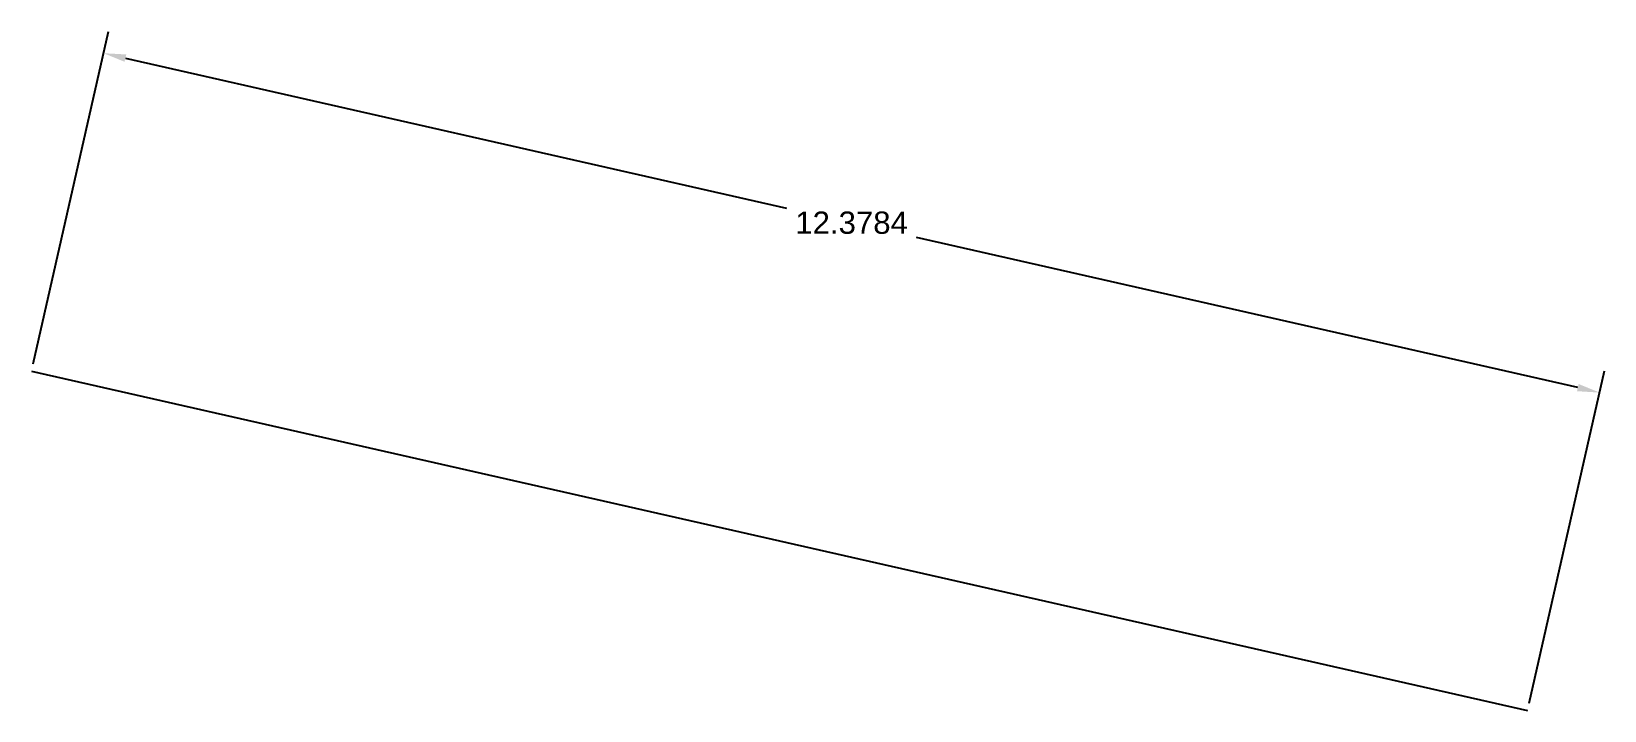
# Model space of a CAD drawing. Header units: inches. Extents: x 14.4 to 27.1, y 8.4 to 13.8.
import ezdxf

# ---------------------------------------------------------------- set-up
doc = ezdxf.new("R2010")
doc.units = ezdxf.units.IN
doc.header["$MEASUREMENT"] = 0
doc.styles.get("Standard").update_dxf_attribs({"font": 'arial.ttf'})
doc.dimstyles.get("Standard").update_dxf_attribs({"dimtxt": 0.18, "dimasz": 0.18, "dimexe": 0.18, "dimexo": 0.0625, "dimgap": 0.09, "dimtad": 0, "dimtih": 1, "dimtoh": 1, "dimdec": 4, "dimzin": 0, "dimdsep": 46, "dimtxsty": 'Standard', "dimcen": 0.09, "dimadec": 0, "dimazin": 0, "dimtfac": 1, "dimtdec": 4, "dimtofl": 0, "dimtmove": 0, "dimatfit": 3, "dimfxl": 1, "dimtolj": 1, "dimtzin": 0, "dimarcsym": 0})

# ---------------------------------------------------------------- blocks, each defined once
blk = doc.blocks.new('*D2')
at = {"color": 0, "lineweight": -2}
for p, q in [((14.41, 11.163), (15.018, 13.845)), ((15.154, 13.629), (20.49, 12.419)), ((26.874, 10.97), (21.539, 12.181)), ((26.482, 8.424), (27.09, 11.106))]:
    blk.add_line(p, q, dxfattribs=at)
at = {"color": 0}
for points in [[(15.161, 13.659), (15.147, 13.6), (14.978, 13.669)], [(26.881, 10.999), (26.868, 10.941), (27.05, 10.93)]]:
    blk.add_solid(points, dxfattribs=at)
at = {"layer": 'Defpoints', "color": 0}
for p in [(14.396, 11.102), (27.05, 10.93), (26.468, 8.364)]:
    blk.add_point(p, dxfattribs=at)
at = {"color": 0, "insert": (21.014, 12.3), "char_height": 0.18, "attachment_point": 5}
blk.add_mtext('\\A1;12.3784', dxfattribs=at)

msp = doc.modelspace()

# ---------------------------------------------------------------- linework, layer by layer
msp.add_line((14.39605, 11.10228), (26.46768, 8.36351))

# ---------------------------------------------------------------- dimensions: what is measured, and where the dimension line sits
dim = msp.add_aligned_dim(p1=(14.39605, 11.10228), p2=(26.46768, 8.36351), distance=2.63205, dimstyle='Standard')
dim.commit()
dim.dimension.update_dxf_attribs({"geometry": '*D2', "text_midpoint": (21.01422, 12.29971)})

doc.saveas('drawing.dxf')
